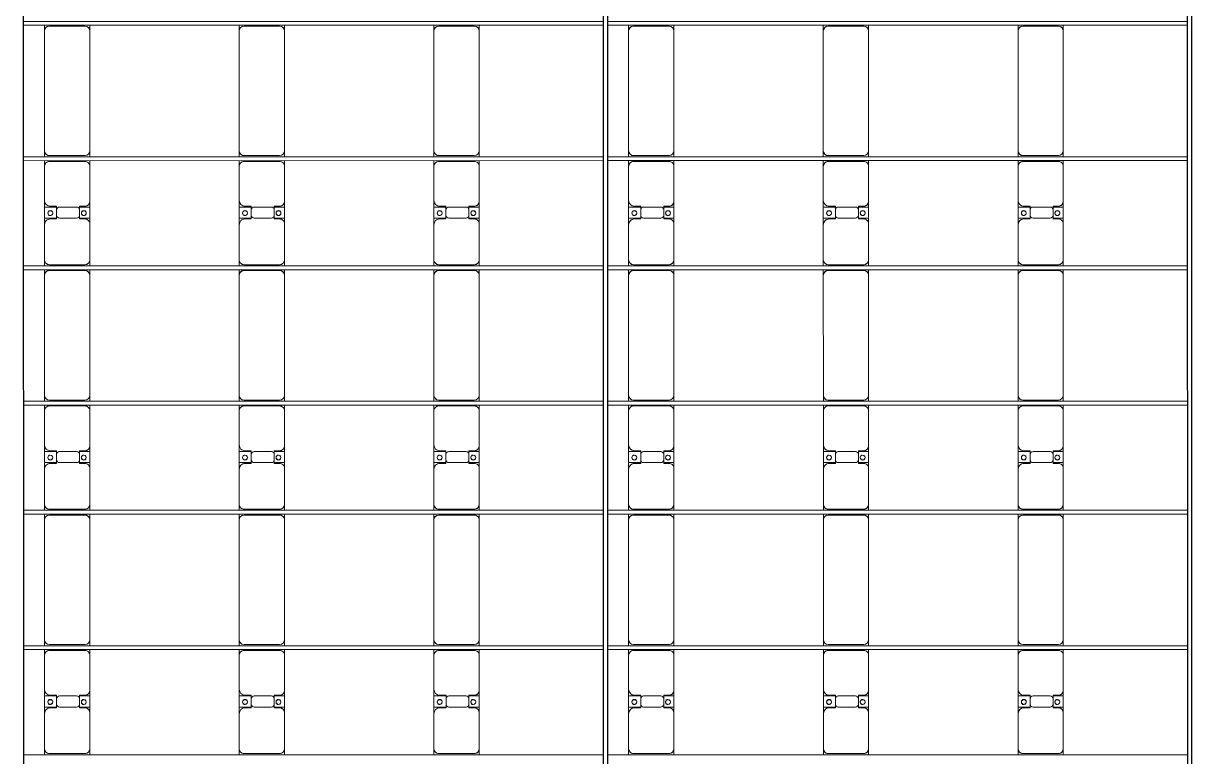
# Model space of a CAD drawing. Header units: millimetres. Extents: x -496478 to -186190, y -204059 to -87354.
# Drawn here: x -439193 to -427232, y -126034 to -118503 of the extents above; entities that cross this region are included whole.
import ezdxf

# ---------------------------------------------------------------- set-up
doc = ezdxf.new("R2010")
doc.units = ezdxf.units.MM
for name, color, linetype, lineweight in [('A-DETL-MBND', 5, 'Continuous', 9), ('A-GENM', 13, 'Continuous', 9), ('S-BEAM', 12, 'Continuous', 9)]:
    doc.layers.add(name, color=color, linetype=linetype, lineweight=lineweight)

# ---------------------------------------------------------------- blocks, each defined once
blk = doc.blocks.new('Dai phao do pin - DẢI PHAO ĐỠ PIN-23841-BỐ TRÍ KHUNG KẾT CẤU BÈ PIN 01')
at = {"layer": 'A-DETL-MBND', "color": 8}
for p, q in [((40868, 242), (40930, 242)), ((41290, 242), (40930, 242)), ((41290, 242), (41472, 242)), ((41358, 242), (41540, 242)), ((41358, 118), (41358, 242)), ((41472, 242), (41472, 118)), ((41890, 242), (41540, 242)), ((41890, 242), (41948, 242)), ((41988, 242), (42050, 242)), ((43280, 242), (42050, 242)), ((43280, 242), (43338, 242)), ((43378, 242), (43440, 242)), ((43800, 242), (43440, 242)), ((43800, 242), (43982, 242)), ((43868, 242), (44050, 242)), ((43868, 118), (43868, 242)), ((43982, 242), (43982, 118)), ((44400, 242), (44050, 242)), ((44400, 242), (44458, 242)), ((44498, 242), (44560, 242)), ((45790, 242), (44560, 242)), ((45790, 242), (45848, 242)), ((45888, 242), (45950, 242)), ((46310, 242), (45950, 242)), ((46310, 242), (46492, 242)), ((46378, 242), (46560, 242)), ((46378, 118), (46378, 242)), ((46492, 242), (46492, 118)), ((46910, 242), (46560, 242)), ((46910, 242), (46968, 242)), ((47008, 242), (47070, 242)), ((48300, 242), (47070, 242)), ((48300, 242), (48358, 242)), ((40880, 192), (40880, -173)), ((41350, 118), (41350, 182)), ((41480, 182), (41480, 118)), ((41940, -173), (41940, 192)), ((42000, 192), (42000, -173)), ((43330, -173), (43330, 192)), ((43390, 192), (43390, -173)), ((43860, 118), (43860, 182)), ((43990, 182), (43990, 118)), ((44450, -173), (44450, 192)), ((44510, 192), (44510, -173)), ((45840, -173), (45840, 192)), ((45900, 192), (45900, -173)), ((46370, 118), (46370, 182)), ((46500, 182), (46500, 118)), ((46960, -173), (46960, 192)), ((47020, 192), (47020, -173)), ((48350, -173), (48350, 192)), ((41442, 118), (41350, 118)), ((41358, 88), (41358, -88)), ((41480, 118), (41388, 118)), ((41472, -88), (41472, 88)), ((43952, 118), (43860, 118)), ((43868, 88), (43868, -88)), ((43990, 118), (43898, 118)), ((43982, -88), (43982, 88)), ((46462, 118), (46370, 118)), ((46378, 88), (46378, -88)), ((46500, 118), (46408, 118)), ((46492, -88), (46492, 88)), ((41350, -173), (41350, -118)), ((41350, -118), (41442, -118)), ((41358, -223), (41358, -118)), ((41388, -118), (41480, -118)), ((41472, -118), (41472, -223)), ((41480, -118), (41480, -173)), ((43860, -173), (43860, -118)), ((43860, -118), (43952, -118)), ((43868, -223), (43868, -118)), ((43898, -118), (43990, -118)), ((43982, -118), (43982, -223)), ((43990, -118), (43990, -173)), ((46370, -173), (46370, -118)), ((46370, -118), (46462, -118)), ((46378, -223), (46378, -118)), ((46408, -118), (46500, -118)), ((46492, -118), (46492, -223)), ((46500, -118), (46500, -173)), ((40930, -223), (40868, -223)), ((40930, -223), (41300, -223)), ((41472, -223), (41300, -223)), ((41530, -223), (41358, -223)), ((41530, -223), (41890, -223)), ((41948, -223), (41890, -223)), ((42050, -223), (41988, -223)), ((42050, -223), (43280, -223)), ((43338, -223), (43280, -223)), ((43440, -223), (43378, -223)), ((43440, -223), (43810, -223)), ((43982, -223), (43810, -223)), ((44040, -223), (43868, -223)), ((44040, -223), (44400, -223)), ((44458, -223), (44400, -223)), ((44560, -223), (44498, -223)), ((44560, -223), (45790, -223)), ((45848, -223), (45790, -223)), ((45950, -223), (45888, -223)), ((45950, -223), (46320, -223)), ((46492, -223), (46320, -223)), ((46550, -223), (46378, -223)), ((46550, -223), (46910, -223)), ((46968, -223), (46910, -223)), ((47070, -223), (47008, -223)), ((47070, -223), (48300, -223)), ((48358, -223), (48300, -223))]:
    blk.add_line(p, q, dxfattribs=at)
for centre, radius, start, end in [((40930, 192), 50, 90, 180), ((41290, 182), 60, 0, 90), ((41540, 182), 60, 90, 180), ((41890, 192), 50, 360, 90), ((42050, 192), 50, 90, 180), ((42050, 192), 50, 105, 180), ((43280, 192), 50, 0, 90), ((43280, 192), 50, 15, 90), ((43440, 192), 50, 90, 180), ((43800, 182), 60, 360, 90), ((44050, 182), 60, 90, 180), ((44400, 192), 50, 360, 90), ((44560, 192), 50, 90, 180), ((44560, 192), 50, 105, 180), ((45790, 192), 50, 0, 90), ((45790, 192), 50, 15, 90), ((45950, 192), 50, 90, 180), ((46310, 182), 60, 0, 90), ((46560, 182), 60, 90, 180), ((46910, 192), 50, 360, 90), ((47070, 192), 50, 90, 180), ((47070, 192), 50, 105, 180), ((48300, 192), 50, 0, 90), ((48300, 192), 50, 15, 90), ((40930, 192), 50, 135, 180), ((41290, 182), 60, 0, 45), ((41409, 183), 25, 0, 180), ((41409, 183), 25, 180, 0), ((41411, 183), 25, 0, 180), ((41411, 183), 25, 180, 360), ((41411, 183), 25, 180, 195), ((41540, 182), 60, 135, 180), ((41890, 192), 50, 360, 45), ((43440, 192), 50, 135, 180), ((43800, 182), 60, 360, 45), ((43919, 183), 25, 0, 180), ((43919, 183), 25, 180, 0), ((43921, 183), 25, 0, 180), ((43921, 183), 25, 180, 0), ((43921, 183), 25, 180, 195), ((44050, 182), 60, 135, 180), ((44400, 192), 50, 360, 45), ((45950, 192), 50, 135, 180), ((46310, 182), 60, 0, 45), ((46429, 183), 25, 0, 180), ((46429, 183), 25, 180, 0), ((46431, 183), 25, 0, 180), ((46431, 183), 25, 180, 0), ((46431, 183), 25, 180, 195), ((46560, 182), 60, 135, 180), ((46910, 192), 50, 360, 45), ((41388, 88), 30, 90, 180), ((41442, 88), 30, 0, 90), ((43898, 88), 30, 90, 180), ((43952, 88), 30, 360, 90), ((46408, 88), 30, 90, 180), ((46462, 88), 30, 360, 90), ((41388, -88), 30, 180, 270), ((41442, -88), 30, 270, 0), ((43898, -88), 30, 180, 270), ((43952, -88), 30, 270, 0), ((46408, -88), 30, 180, 270), ((46462, -88), 30, 270, 0), ((40930, -173), 50, 180, 270), ((40930, -173), 50, 180, 225), ((41300, -173), 50, 270, 360), ((41300, -173), 50, 315, 360), ((41409, -162), 25, 0, 180), ((41409, -162), 25, 180, 0), ((41411, -162), 25, 0, 180), ((41411, -162), 25, 120, 180), ((41411, -162), 25, 180, 0), ((41411, -162), 25, 75, 105), ((41409, -162), 25, 75, 90), ((41409, -162), 25, 30, 45), ((41409, -162), 25, 0, 15), ((41530, -173), 50, 180, 270), ((41530, -173), 50, 180, 225), ((41890, -173), 50, 270, 0), ((41890, -173), 50, 315, 0), ((42050, -173), 50, 180, 270), ((42050, -173), 50, 180, 270), ((43280, -173), 50, 270, 360), ((43280, -173), 50, 285, 0), ((43440, -173), 50, 180, 270), ((43440, -173), 50, 180, 225), ((43810, -173), 50, 270, 0), ((43810, -173), 50, 315, 0), ((43919, -162), 25, 0, 180), ((43919, -162), 25, 180, 0), ((43921, -162), 25, 0, 180), ((43921, -162), 25, 120, 180), ((43921, -162), 25, 180, 0), ((43921, -162), 25, 75, 105), ((43919, -162), 25, 75, 90), ((43919, -162), 25, 30.7874, 45), ((43919, -162), 25, 0, 15), ((44040, -173), 50, 180, 270), ((44040, -173), 50, 180, 225), ((44400, -173), 50, 270, 0), ((44400, -173), 50, 315, 360), ((44560, -173), 50, 180, 270), ((44560, -173), 50, 180, 270), ((45790, -173), 50, 270, 0), ((45790, -173), 50, 285, 0), ((45950, -173), 50, 180, 270), ((45950, -173), 50, 180, 225), ((46320, -173), 50, 270, 0), ((46320, -173), 50, 315, 0), ((46429, -162), 25, 0, 180), ((46429, -162), 25, 180, 360), ((46431, -162), 25, 0, 180), ((46431, -162), 25, 120, 180), ((46431, -162), 25, 180, 0), ((46431, -162), 25, 75, 105), ((46429, -162), 25, 75, 90), ((46429, -162), 25, 30, 45), ((46429, -162), 25, 0, 15), ((46550, -173), 50, 180, 270), ((46550, -173), 50, 180, 225), ((46910, -173), 50, 270, 0), ((46910, -173), 50, 315, 0), ((47070, -173), 50, 180, 270), ((47070, -173), 50, 180, 270), ((48300, -173), 50, 270, 360), ((48300, -173), 50, 285, 360)]:
    blk.add_arc(centre, radius, start, end, dxfattribs=at)
blk = doc.blocks.new('Dai phao do pin - DẢI PHAO ĐỠ PIN-V2-BỐ TRÍ KHUNG KẾT CẤU BÈ PIN 01')
at = {"layer": 'A-DETL-MBND', "color": 8}
for p, q in [((40868, 242), (40930, 242)), ((41290, 242), (40930, 242)), ((41290, 242), (41472, 242)), ((41358, 242), (41540, 242)), ((41358, 118), (41358, 242)), ((41472, 242), (41472, 118)), ((41890, 242), (41540, 242)), ((41890, 242), (41948, 242)), ((41988, 242), (42050, 242)), ((43280, 242), (42050, 242)), ((43280, 242), (43338, 242)), ((43378, 242), (43440, 242)), ((43800, 242), (43440, 242)), ((43800, 242), (43982, 242)), ((43868, 242), (44050, 242)), ((43868, 118), (43868, 242)), ((43982, 242), (43982, 118)), ((44400, 242), (44050, 242)), ((44400, 242), (44458, 242)), ((44498, 242), (44560, 242)), ((45790, 242), (44560, 242)), ((45790, 242), (45848, 242)), ((45888, 242), (45950, 242)), ((46310, 242), (45950, 242)), ((46310, 242), (46492, 242)), ((46378, 242), (46560, 242)), ((46378, 118), (46378, 242)), ((46492, 242), (46492, 118)), ((46910, 242), (46560, 242)), ((46910, 242), (46968, 242)), ((47008, 242), (47070, 242)), ((48300, 242), (47070, 242)), ((48300, 242), (48358, 242)), ((40880, 192), (40880, -173)), ((41350, 118), (41350, 182)), ((41480, 182), (41480, 118)), ((41940, -173), (41940, 192)), ((42000, 192), (42000, -173)), ((43330, -173), (43330, 192)), ((43390, 192), (43390, -173)), ((43860, 118), (43860, 182)), ((43990, 182), (43990, 118)), ((44450, -173), (44450, 192)), ((44510, 192), (44510, -173)), ((45840, -173), (45840, 192)), ((45900, 192), (45900, -173)), ((46370, 118), (46370, 182)), ((46500, 182), (46500, 118)), ((46960, -173), (46960, 192)), ((47020, 192), (47020, -173)), ((48350, -173), (48350, 192)), ((41442, 118), (41350, 118)), ((41358, 88), (41358, -88)), ((41480, 118), (41388, 118)), ((41472, -88), (41472, 88)), ((43952, 118), (43860, 118)), ((43868, 88), (43868, -88)), ((43990, 118), (43898, 118)), ((43982, -88), (43982, 88)), ((46462, 118), (46370, 118)), ((46378, 88), (46378, -88)), ((46500, 118), (46408, 118)), ((46492, -88), (46492, 88)), ((41350, -173), (41350, -118)), ((41350, -118), (41442, -118)), ((41358, -223), (41358, -118)), ((41388, -118), (41480, -118)), ((41472, -118), (41472, -223)), ((41480, -118), (41480, -173)), ((43860, -173), (43860, -118)), ((43860, -118), (43952, -118)), ((43868, -223), (43868, -118)), ((43898, -118), (43990, -118)), ((43982, -118), (43982, -223)), ((43990, -118), (43990, -173)), ((46370, -173), (46370, -118)), ((46370, -118), (46462, -118)), ((46378, -223), (46378, -118)), ((46408, -118), (46500, -118)), ((46492, -118), (46492, -223)), ((46500, -118), (46500, -173)), ((40930, -223), (40868, -223)), ((40930, -223), (41300, -223)), ((41472, -223), (41300, -223)), ((41530, -223), (41358, -223)), ((41530, -223), (41890, -223)), ((41948, -223), (41890, -223)), ((42050, -223), (41988, -223)), ((42050, -223), (43280, -223)), ((43338, -223), (43280, -223)), ((43440, -223), (43378, -223)), ((43440, -223), (43810, -223)), ((43982, -223), (43810, -223)), ((44040, -223), (43868, -223)), ((44040, -223), (44400, -223)), ((44458, -223), (44400, -223)), ((44560, -223), (44498, -223)), ((44560, -223), (45790, -223)), ((45848, -223), (45790, -223)), ((45950, -223), (45888, -223)), ((45950, -223), (46320, -223)), ((46492, -223), (46320, -223)), ((46550, -223), (46378, -223)), ((46550, -223), (46910, -223)), ((46968, -223), (46910, -223)), ((47070, -223), (47008, -223)), ((47070, -223), (48300, -223)), ((48358, -223), (48300, -223))]:
    blk.add_line(p, q, dxfattribs=at)
for centre, radius, start, end in [((40930, 192), 50, 90, 180), ((41290, 182), 60, 0, 90), ((41540, 182), 60, 90, 180), ((41890, 192), 50, 360, 90), ((42050, 192), 50, 90, 180), ((42050, 192), 50, 105, 180), ((43280, 192), 50, 0, 90), ((43280, 192), 50, 15, 90), ((43440, 192), 50, 90, 180), ((43800, 182), 60, 360, 90), ((44050, 182), 60, 90, 180), ((44400, 192), 50, 360, 90), ((44560, 192), 50, 90, 180), ((44560, 192), 50, 105, 180), ((45790, 192), 50, 0, 90), ((45790, 192), 50, 15, 90), ((45950, 192), 50, 90, 180), ((46310, 182), 60, 0, 90), ((46560, 182), 60, 90, 180), ((46910, 192), 50, 360, 90), ((47070, 192), 50, 90, 180), ((47070, 192), 50, 105, 180), ((48300, 192), 50, 0, 90), ((48300, 192), 50, 15, 90), ((40930, 192), 50, 135, 180), ((41290, 182), 60, 0, 45), ((41409, 183), 25, 0, 180), ((41409, 183), 25, 180, 0), ((41411, 183), 25, 0, 180), ((41411, 183), 25, 180, 360), ((41411, 183), 25, 180, 195), ((41540, 182), 60, 135, 180), ((41890, 192), 50, 360, 45), ((43440, 192), 50, 135, 180), ((43800, 182), 60, 360, 45), ((43919, 183), 25, 0, 180), ((43919, 183), 25, 180, 0), ((43921, 183), 25, 0, 180), ((43921, 183), 25, 180, 0), ((43921, 183), 25, 180, 195), ((44050, 182), 60, 135, 180), ((44400, 192), 50, 360, 45), ((45950, 192), 50, 135, 180), ((46310, 182), 60, 0, 45), ((46429, 183), 25, 0, 180), ((46429, 183), 25, 180, 0), ((46431, 183), 25, 0, 180), ((46431, 183), 25, 180, 0), ((46431, 183), 25, 180, 195), ((46560, 182), 60, 135, 180), ((46910, 192), 50, 360, 45), ((41388, 88), 30, 90, 180), ((41442, 88), 30, 0, 90), ((43898, 88), 30, 90, 180), ((43952, 88), 30, 360, 90), ((46408, 88), 30, 90, 180), ((46462, 88), 30, 360, 90), ((41388, -88), 30, 180, 270), ((41442, -88), 30, 270, 0), ((43898, -88), 30, 180, 270), ((43952, -88), 30, 270, 0), ((46408, -88), 30, 180, 270), ((46462, -88), 30, 270, 0), ((40930, -173), 50, 180, 270), ((40930, -173), 50, 180, 225), ((41300, -173), 50, 270, 360), ((41300, -173), 50, 315, 360), ((41409, -162), 25, 0, 180), ((41409, -162), 25, 180, 0), ((41411, -162), 25, 0, 180), ((41411, -162), 25, 120, 180), ((41411, -162), 25, 180, 0), ((41411, -162), 25, 75, 105), ((41409, -162), 25, 75, 90), ((41409, -162), 25, 30, 45), ((41409, -162), 25, 0, 15), ((41530, -173), 50, 180, 270), ((41530, -173), 50, 180, 225), ((41890, -173), 50, 270, 0), ((41890, -173), 50, 315, 0), ((42050, -173), 50, 180, 270), ((42050, -173), 50, 180, 270), ((43280, -173), 50, 270, 360), ((43280, -173), 50, 285, 0), ((43440, -173), 50, 180, 270), ((43440, -173), 50, 180, 225), ((43810, -173), 50, 270, 0), ((43810, -173), 50, 315, 0), ((43919, -162), 25, 0, 180), ((43919, -162), 25, 180, 0), ((43921, -162), 25, 0, 180), ((43921, -162), 25, 120, 180), ((43921, -162), 25, 180, 0), ((43921, -162), 25, 75, 105), ((43919, -162), 25, 75, 90), ((43919, -162), 25, 30.8874, 45), ((43919, -162), 25, 0, 15), ((44040, -173), 50, 180, 270), ((44040, -173), 50, 180, 225), ((44400, -173), 50, 270, 0), ((44400, -173), 50, 315, 360), ((44560, -173), 50, 180, 270), ((44560, -173), 50, 180, 270), ((45790, -173), 50, 270, 0), ((45790, -173), 50, 285, 0), ((45950, -173), 50, 180, 270), ((45950, -173), 50, 180, 225), ((46320, -173), 50, 270, 0), ((46320, -173), 50, 315, 0), ((46429, -162), 25, 0, 180), ((46429, -162), 25, 180, 360), ((46431, -162), 25, 0, 180), ((46431, -162), 25, 120, 180), ((46431, -162), 25, 180, 0), ((46431, -162), 25, 75, 105), ((46429, -162), 25, 75, 90), ((46429, -162), 25, 30, 45), ((46429, -162), 25, 0, 15), ((46550, -173), 50, 180, 270), ((46550, -173), 50, 180, 225), ((46910, -173), 50, 270, 0), ((46910, -173), 50, 315, 0), ((47070, -173), 50, 180, 270), ((47070, -173), 50, 180, 270), ((48300, -173), 50, 270, 360), ((48300, -173), 50, 285, 360)]:
    blk.add_arc(centre, radius, start, end, dxfattribs=at)
blk = doc.blocks.new('Dai phao do pin - DẢI PHAO ĐỠ PIN-V3-BỐ TRÍ KHUNG KẾT CẤU BÈ PIN 01')
at = {"layer": 'A-DETL-MBND', "color": 8}
for p, q in [((40868, 242), (40930, 242)), ((41290, 242), (40930, 242)), ((41290, 242), (41472, 242)), ((41358, 242), (41540, 242)), ((41358, 118), (41358, 242)), ((41472, 242), (41472, 118)), ((41890, 242), (41540, 242)), ((41890, 242), (41948, 242)), ((41988, 242), (42050, 242)), ((43280, 242), (42050, 242)), ((43280, 242), (43338, 242)), ((43378, 242), (43440, 242)), ((43800, 242), (43440, 242)), ((43800, 242), (43982, 242)), ((43868, 242), (44050, 242)), ((43868, 118), (43868, 242)), ((43982, 242), (43982, 118)), ((44400, 242), (44050, 242)), ((44400, 242), (44458, 242)), ((44498, 242), (44560, 242)), ((45790, 242), (44560, 242)), ((45790, 242), (45848, 242)), ((45888, 242), (45950, 242)), ((46310, 242), (45950, 242)), ((46310, 242), (46492, 242)), ((46378, 242), (46560, 242)), ((46378, 118), (46378, 242)), ((46492, 242), (46492, 118)), ((46910, 242), (46560, 242)), ((46910, 242), (46968, 242)), ((47008, 242), (47070, 242)), ((48300, 242), (47070, 242)), ((48300, 242), (48358, 242)), ((40880, 192), (40880, -173)), ((41350, 118), (41350, 182)), ((41480, 182), (41480, 118)), ((41940, -173), (41940, 192)), ((42000, 192), (42000, -173)), ((43330, -173), (43330, 192)), ((43390, 192), (43390, -173)), ((43860, 118), (43860, 182)), ((43990, 182), (43990, 118)), ((44450, -173), (44450, 192)), ((44510, 192), (44510, -173)), ((45840, -173), (45840, 192)), ((45900, 192), (45900, -173)), ((46370, 118), (46370, 182)), ((46500, 182), (46500, 118)), ((46960, -173), (46960, 192)), ((47020, 192), (47020, -173)), ((48350, -173), (48350, 192)), ((41442, 118), (41350, 118)), ((41358, 88), (41358, -88)), ((41480, 118), (41388, 118)), ((41472, -88), (41472, 88)), ((43952, 118), (43860, 118)), ((43868, 88), (43868, -88)), ((43990, 118), (43898, 118)), ((43982, -88), (43982, 88)), ((46462, 118), (46370, 118)), ((46378, 88), (46378, -88)), ((46500, 118), (46408, 118)), ((46492, -88), (46492, 88)), ((41350, -173), (41350, -118)), ((41350, -118), (41442, -118)), ((41358, -223), (41358, -118)), ((41388, -118), (41480, -118)), ((41472, -118), (41472, -223)), ((41480, -118), (41480, -173)), ((43860, -173), (43860, -118)), ((43860, -118), (43952, -118)), ((43868, -223), (43868, -118)), ((43898, -118), (43990, -118)), ((43982, -118), (43982, -223)), ((43990, -118), (43990, -173)), ((46370, -173), (46370, -118)), ((46370, -118), (46462, -118)), ((46378, -223), (46378, -118)), ((46408, -118), (46500, -118)), ((46492, -118), (46492, -223)), ((46500, -118), (46500, -173)), ((40930, -223), (40868, -223)), ((40930, -223), (41300, -223)), ((41472, -223), (41300, -223)), ((41530, -223), (41358, -223)), ((41530, -223), (41890, -223)), ((41948, -223), (41890, -223)), ((42050, -223), (41988, -223)), ((42050, -223), (43280, -223)), ((43338, -223), (43280, -223)), ((43440, -223), (43378, -223)), ((43440, -223), (43810, -223)), ((43982, -223), (43810, -223)), ((44040, -223), (43868, -223)), ((44040, -223), (44400, -223)), ((44458, -223), (44400, -223)), ((44560, -223), (44498, -223)), ((44560, -223), (45790, -223)), ((45848, -223), (45790, -223)), ((45950, -223), (45888, -223)), ((45950, -223), (46320, -223)), ((46492, -223), (46320, -223)), ((46550, -223), (46378, -223)), ((46550, -223), (46910, -223)), ((46968, -223), (46910, -223)), ((47070, -223), (47008, -223)), ((47070, -223), (48300, -223)), ((48358, -223), (48300, -223))]:
    blk.add_line(p, q, dxfattribs=at)
for centre, radius, start, end in [((40930, 192), 50, 90, 180), ((41290, 182), 60, 0, 90), ((41540, 182), 60, 90, 180), ((41890, 192), 50, 360, 90), ((42050, 192), 50, 90, 180), ((42050, 192), 50, 105, 180), ((43280, 192), 50, 0, 90), ((43280, 192), 50, 15, 90), ((43440, 192), 50, 90, 180), ((43800, 182), 60, 360, 90), ((44050, 182), 60, 90, 180), ((44400, 192), 50, 360, 90), ((44560, 192), 50, 90, 180), ((44560, 192), 50, 105, 180), ((45790, 192), 50, 0, 90), ((45790, 192), 50, 15, 90), ((45950, 192), 50, 90, 180), ((46310, 182), 60, 0, 90), ((46560, 182), 60, 90, 180), ((46910, 192), 50, 360, 90), ((47070, 192), 50, 90, 180), ((47070, 192), 50, 105, 180), ((48300, 192), 50, 0, 90), ((48300, 192), 50, 15, 90), ((40930, 192), 50, 135, 180), ((41290, 182), 60, 0, 45), ((41409, 183), 25, 0, 180), ((41409, 183), 25, 180, 0), ((41411, 183), 25, 0, 180), ((41411, 183), 25, 180, 360), ((41411, 183), 25, 180, 195), ((41540, 182), 60, 135, 180), ((41890, 192), 50, 360, 45), ((43440, 192), 50, 135, 180), ((43800, 182), 60, 360, 45), ((43919, 183), 25, 0, 180), ((43919, 183), 25, 180, 0), ((43921, 183), 25, 0, 180), ((43921, 183), 25, 180, 0), ((43921, 183), 25, 180, 195), ((44050, 182), 60, 135, 180), ((44400, 192), 50, 360, 45), ((45950, 192), 50, 135, 180), ((46310, 182), 60, 0, 45), ((46429, 183), 25, 0, 180), ((46429, 183), 25, 180, 0), ((46431, 183), 25, 0, 180), ((46431, 183), 25, 180, 0), ((46431, 183), 25, 180, 195), ((46560, 182), 60, 135, 180), ((46910, 192), 50, 360, 45), ((41388, 88), 30, 90, 180), ((41442, 88), 30, 0, 90), ((43898, 88), 30, 90, 180), ((43952, 88), 30, 360, 90), ((46408, 88), 30, 90, 180), ((46462, 88), 30, 360, 90), ((41388, -88), 30, 180, 270), ((41442, -88), 30, 270, 0), ((43898, -88), 30, 180, 270), ((43952, -88), 30, 270, 0), ((46408, -88), 30, 180, 270), ((46462, -88), 30, 270, 0), ((40930, -173), 50, 180, 270), ((40930, -173), 50, 180, 225), ((41300, -173), 50, 270, 360), ((41300, -173), 50, 315, 360), ((41409, -162), 25, 0, 180), ((41409, -162), 25, 180, 0), ((41411, -162), 25, 0, 180), ((41411, -162), 25, 120, 180), ((41411, -162), 25, 180, 0), ((41411, -162), 25, 75, 105), ((41409, -162), 25, 75, 90), ((41409, -162), 25, 30, 45), ((41409, -162), 25, 0, 15), ((41530, -173), 50, 180, 270), ((41530, -173), 50, 180, 225), ((41890, -173), 50, 270, 0), ((41890, -173), 50, 315, 0), ((42050, -173), 50, 180, 270), ((42050, -173), 50, 180, 270), ((43280, -173), 50, 270, 360), ((43280, -173), 50, 285, 0), ((43440, -173), 50, 180, 270), ((43440, -173), 50, 180, 225), ((43810, -173), 50, 270, 0), ((43810, -173), 50, 315, 0), ((43919, -162), 25, 0, 180), ((43919, -162), 25, 180, 0), ((43921, -162), 25, 0, 180), ((43921, -162), 25, 120, 180), ((43921, -162), 25, 180, 0), ((43921, -162), 25, 75, 105), ((43919, -162), 25, 75, 90), ((43919, -162), 25, 30.9874, 45), ((43919, -162), 25, 0, 15), ((44040, -173), 50, 180, 270), ((44040, -173), 50, 180, 225), ((44400, -173), 50, 270, 0), ((44400, -173), 50, 315, 360), ((44560, -173), 50, 180, 270), ((44560, -173), 50, 180, 270), ((45790, -173), 50, 270, 0), ((45790, -173), 50, 285, 0), ((45950, -173), 50, 180, 270), ((45950, -173), 50, 180, 225), ((46320, -173), 50, 270, 0), ((46320, -173), 50, 315, 0), ((46429, -162), 25, 0, 180), ((46429, -162), 25, 180, 360), ((46431, -162), 25, 0, 180), ((46431, -162), 25, 120, 180), ((46431, -162), 25, 180, 0), ((46431, -162), 25, 75, 105), ((46429, -162), 25, 75, 90), ((46429, -162), 25, 30, 45), ((46429, -162), 25, 0, 15), ((46550, -173), 50, 180, 270), ((46550, -173), 50, 180, 225), ((46910, -173), 50, 270, 0), ((46910, -173), 50, 315, 0), ((47070, -173), 50, 180, 270), ((47070, -173), 50, 180, 270), ((48300, -173), 50, 270, 360), ((48300, -173), 50, 285, 360)]:
    blk.add_arc(centre, radius, start, end, dxfattribs=at)
blk = doc.blocks.new('Dai phao do pin - DẢI PHAO ĐỠ PIN-V4-BỐ TRÍ KHUNG KẾT CẤU BÈ PIN 01')
at = {"layer": 'A-DETL-MBND', "color": 8}
for p, q in [((40868, 242), (40930, 242)), ((41290, 242), (40930, 242)), ((41290, 242), (41472, 242)), ((41358, 242), (41540, 242)), ((41358, 118), (41358, 242)), ((41472, 242), (41472, 118)), ((41890, 242), (41540, 242)), ((41890, 242), (41948, 242)), ((41988, 242), (42050, 242)), ((43280, 242), (42050, 242)), ((43280, 242), (43338, 242)), ((43378, 242), (43440, 242)), ((43800, 242), (43440, 242)), ((43800, 242), (43982, 242)), ((43868, 242), (44050, 242)), ((43868, 118), (43868, 242)), ((43982, 242), (43982, 118)), ((44400, 242), (44050, 242)), ((44400, 242), (44458, 242)), ((44498, 242), (44560, 242)), ((45790, 242), (44560, 242)), ((45790, 242), (45848, 242)), ((45888, 242), (45950, 242)), ((46310, 242), (45950, 242)), ((46310, 242), (46492, 242)), ((46378, 242), (46560, 242)), ((46378, 118), (46378, 242)), ((46492, 242), (46492, 118)), ((46910, 242), (46560, 242)), ((46910, 242), (46968, 242)), ((47008, 242), (47070, 242)), ((48300, 242), (47070, 242)), ((48300, 242), (48358, 242)), ((40880, 192), (40880, -173)), ((41350, 118), (41350, 182)), ((41480, 182), (41480, 118)), ((41940, -173), (41940, 192)), ((42000, 192), (42000, -173)), ((43330, -173), (43330, 192)), ((43390, 192), (43390, -173)), ((43860, 118), (43860, 182)), ((43990, 182), (43990, 118)), ((44450, -173), (44450, 192)), ((44510, 192), (44510, -173)), ((45840, -173), (45840, 192)), ((45900, 192), (45900, -173)), ((46370, 118), (46370, 182)), ((46500, 182), (46500, 118)), ((46960, -173), (46960, 192)), ((47020, 192), (47020, -173)), ((48350, -173), (48350, 192)), ((41442, 118), (41350, 118)), ((41358, 88), (41358, -88)), ((41480, 118), (41388, 118)), ((41472, -88), (41472, 88)), ((43952, 118), (43860, 118)), ((43868, 88), (43868, -88)), ((43990, 118), (43898, 118)), ((43982, -88), (43982, 88)), ((46462, 118), (46370, 118)), ((46378, 88), (46378, -88)), ((46500, 118), (46408, 118)), ((46492, -88), (46492, 88)), ((41350, -173), (41350, -118)), ((41350, -118), (41442, -118)), ((41358, -223), (41358, -118)), ((41388, -118), (41480, -118)), ((41472, -118), (41472, -223)), ((41480, -118), (41480, -173)), ((43860, -173), (43860, -118)), ((43860, -118), (43952, -118)), ((43868, -223), (43868, -118)), ((43898, -118), (43990, -118)), ((43982, -118), (43982, -223)), ((43990, -118), (43990, -173)), ((46370, -173), (46370, -118)), ((46370, -118), (46462, -118)), ((46378, -223), (46378, -118)), ((46408, -118), (46500, -118)), ((46492, -118), (46492, -223)), ((46500, -118), (46500, -173)), ((40930, -223), (40868, -223)), ((40930, -223), (41300, -223)), ((41472, -223), (41300, -223)), ((41530, -223), (41358, -223)), ((41530, -223), (41890, -223)), ((41948, -223), (41890, -223)), ((42050, -223), (41988, -223)), ((42050, -223), (43280, -223)), ((43338, -223), (43280, -223)), ((43440, -223), (43378, -223)), ((43440, -223), (43810, -223)), ((43982, -223), (43810, -223)), ((44040, -223), (43868, -223)), ((44040, -223), (44400, -223)), ((44458, -223), (44400, -223)), ((44560, -223), (44498, -223)), ((44560, -223), (45790, -223)), ((45848, -223), (45790, -223)), ((45950, -223), (45888, -223)), ((45950, -223), (46320, -223)), ((46492, -223), (46320, -223)), ((46550, -223), (46378, -223)), ((46550, -223), (46910, -223)), ((46968, -223), (46910, -223)), ((47070, -223), (47008, -223)), ((47070, -223), (48300, -223)), ((48358, -223), (48300, -223))]:
    blk.add_line(p, q, dxfattribs=at)
for centre, radius, start, end in [((40930, 192), 50, 90, 180), ((41290, 182), 60, 0, 90), ((41540, 182), 60, 90, 180), ((41890, 192), 50, 360, 90), ((42050, 192), 50, 90, 180), ((42050, 192), 50, 105, 180), ((43280, 192), 50, 0, 90), ((43280, 192), 50, 15, 90), ((43440, 192), 50, 90, 180), ((43800, 182), 60, 360, 90), ((44050, 182), 60, 90, 180), ((44400, 192), 50, 360, 90), ((44560, 192), 50, 90, 180), ((44560, 192), 50, 105, 180), ((45790, 192), 50, 0, 90), ((45790, 192), 50, 15, 90), ((45950, 192), 50, 90, 180), ((46310, 182), 60, 0, 90), ((46560, 182), 60, 90, 180), ((46910, 192), 50, 360, 90), ((47070, 192), 50, 90, 180), ((47070, 192), 50, 105, 180), ((48300, 192), 50, 0, 90), ((48300, 192), 50, 15, 90), ((40930, 192), 50, 135, 180), ((41290, 182), 60, 0, 45), ((41409, 183), 25, 0, 180), ((41409, 183), 25, 180, 0), ((41411, 183), 25, 0, 180), ((41411, 183), 25, 180, 360), ((41411, 183), 25, 180, 195), ((41540, 182), 60, 135, 180), ((41890, 192), 50, 360, 45), ((43440, 192), 50, 135, 180), ((43800, 182), 60, 360, 45), ((43919, 183), 25, 0, 180), ((43919, 183), 25, 180, 0), ((43921, 183), 25, 0, 180), ((43921, 183), 25, 180, 0), ((43921, 183), 25, 180, 195), ((44050, 182), 60, 135, 180), ((44400, 192), 50, 360, 45), ((45950, 192), 50, 135, 180), ((46310, 182), 60, 0, 45), ((46429, 183), 25, 0, 180), ((46429, 183), 25, 180, 0), ((46431, 183), 25, 0, 180), ((46431, 183), 25, 180, 0), ((46431, 183), 25, 180, 195), ((46560, 182), 60, 135, 180), ((46910, 192), 50, 360, 45), ((41388, 88), 30, 90, 180), ((41442, 88), 30, 0, 90), ((43898, 88), 30, 90, 180), ((43952, 88), 30, 360, 90), ((46408, 88), 30, 90, 180), ((46462, 88), 30, 360, 90), ((41388, -88), 30, 180, 270), ((41442, -88), 30, 270, 0), ((43898, -88), 30, 180, 270), ((43952, -88), 30, 270, 0), ((46408, -88), 30, 180, 270), ((46462, -88), 30, 270, 0), ((40930, -173), 50, 180, 270), ((40930, -173), 50, 180, 225), ((41300, -173), 50, 270, 360), ((41300, -173), 50, 315, 360), ((41409, -162), 25, 0, 180), ((41409, -162), 25, 180, 0), ((41411, -162), 25, 0, 180), ((41411, -162), 25, 120, 180), ((41411, -162), 25, 180, 0), ((41411, -162), 25, 75, 105), ((41409, -162), 25, 75, 90), ((41409, -162), 25, 30, 45), ((41409, -162), 25, 0, 15), ((41530, -173), 50, 180, 270), ((41530, -173), 50, 180, 225), ((41890, -173), 50, 270, 0), ((41890, -173), 50, 315, 0), ((42050, -173), 50, 180, 270), ((42050, -173), 50, 180, 270), ((43280, -173), 50, 270, 360), ((43280, -173), 50, 285, 0), ((43440, -173), 50, 180, 270), ((43440, -173), 50, 180, 225), ((43810, -173), 50, 270, 0), ((43810, -173), 50, 315, 0), ((43919, -162), 25, 0, 180), ((43919, -162), 25, 180, 0), ((43921, -162), 25, 0, 180), ((43921, -162), 25, 120, 180), ((43921, -162), 25, 180, 0), ((43921, -162), 25, 75, 105), ((43919, -162), 25, 75, 90), ((43919, -162), 25, 31.0874, 45), ((43919, -162), 25, 0, 15), ((44040, -173), 50, 180, 270), ((44040, -173), 50, 180, 225), ((44400, -173), 50, 270, 0), ((44400, -173), 50, 315, 360), ((44560, -173), 50, 180, 270), ((44560, -173), 50, 180, 270), ((45790, -173), 50, 270, 0), ((45790, -173), 50, 285, 0), ((45950, -173), 50, 180, 270), ((45950, -173), 50, 180, 225), ((46320, -173), 50, 270, 0), ((46320, -173), 50, 315, 0), ((46429, -162), 25, 0, 180), ((46429, -162), 25, 180, 360), ((46431, -162), 25, 0, 180), ((46431, -162), 25, 120, 180), ((46431, -162), 25, 180, 0), ((46431, -162), 25, 75, 105), ((46429, -162), 25, 75, 90), ((46429, -162), 25, 30, 45), ((46429, -162), 25, 0, 15), ((46550, -173), 50, 180, 270), ((46550, -173), 50, 180, 225), ((46910, -173), 50, 270, 0), ((46910, -173), 50, 315, 0), ((47070, -173), 50, 180, 270), ((47070, -173), 50, 180, 270), ((48300, -173), 50, 270, 360), ((48300, -173), 50, 285, 360)]:
    blk.add_arc(centre, radius, start, end, dxfattribs=at)
blk = doc.blocks.new('Dai phao do pin - DẢI PHAO ĐỠ PIN-V5-BỐ TRÍ KHUNG KẾT CẤU BÈ PIN 01')
at = {"layer": 'A-DETL-MBND', "color": 8}
for p, q in [((40868, 242), (40930, 242)), ((41290, 242), (40930, 242)), ((41290, 242), (41472, 242)), ((41358, 242), (41540, 242)), ((41358, 118), (41358, 242)), ((41472, 242), (41472, 118)), ((41890, 242), (41540, 242)), ((41890, 242), (41948, 242)), ((41988, 242), (42050, 242)), ((43280, 242), (42050, 242)), ((43280, 242), (43338, 242)), ((43378, 242), (43440, 242)), ((43800, 242), (43440, 242)), ((43800, 242), (43982, 242)), ((43868, 242), (44050, 242)), ((43868, 118), (43868, 242)), ((43982, 242), (43982, 118)), ((44400, 242), (44050, 242)), ((44400, 242), (44458, 242)), ((44498, 242), (44560, 242)), ((45790, 242), (44560, 242)), ((45790, 242), (45848, 242)), ((45888, 242), (45950, 242)), ((46310, 242), (45950, 242)), ((46310, 242), (46492, 242)), ((46378, 242), (46560, 242)), ((46378, 118), (46378, 242)), ((46492, 242), (46492, 118)), ((46910, 242), (46560, 242)), ((46910, 242), (46968, 242)), ((47008, 242), (47070, 242)), ((48300, 242), (47070, 242)), ((48300, 242), (48358, 242)), ((40880, 192), (40880, -173)), ((41350, 118), (41350, 182)), ((41480, 182), (41480, 118)), ((41940, -173), (41940, 192)), ((42000, 192), (42000, -173)), ((43330, -173), (43330, 192)), ((43390, 192), (43390, -173)), ((43860, 118), (43860, 182)), ((43990, 182), (43990, 118)), ((44450, -173), (44450, 192)), ((44510, 192), (44510, -173)), ((45840, -173), (45840, 192)), ((45900, 192), (45900, -173)), ((46370, 118), (46370, 182)), ((46500, 182), (46500, 118)), ((46960, -173), (46960, 192)), ((47020, 192), (47020, -173)), ((48350, -173), (48350, 192)), ((41442, 118), (41350, 118)), ((41358, 88), (41358, -88)), ((41480, 118), (41388, 118)), ((41472, -88), (41472, 88)), ((43952, 118), (43860, 118)), ((43868, 88), (43868, -88)), ((43990, 118), (43898, 118)), ((43982, -88), (43982, 88)), ((46462, 118), (46370, 118)), ((46378, 88), (46378, -88)), ((46500, 118), (46408, 118)), ((46492, -88), (46492, 88)), ((41350, -173), (41350, -118)), ((41350, -118), (41442, -118)), ((41358, -223), (41358, -118)), ((41388, -118), (41480, -118)), ((41472, -118), (41472, -223)), ((41480, -118), (41480, -173)), ((43860, -173), (43860, -118)), ((43860, -118), (43952, -118)), ((43868, -223), (43868, -118)), ((43898, -118), (43990, -118)), ((43982, -118), (43982, -223)), ((43990, -118), (43990, -173)), ((46370, -173), (46370, -118)), ((46370, -118), (46462, -118)), ((46378, -223), (46378, -118)), ((46408, -118), (46500, -118)), ((46492, -118), (46492, -223)), ((46500, -118), (46500, -173)), ((40930, -223), (40868, -223)), ((40930, -223), (41300, -223)), ((41472, -223), (41300, -223)), ((41530, -223), (41358, -223)), ((41530, -223), (41890, -223)), ((41948, -223), (41890, -223)), ((42050, -223), (41988, -223)), ((42050, -223), (43280, -223)), ((43338, -223), (43280, -223)), ((43440, -223), (43378, -223)), ((43440, -223), (43810, -223)), ((43982, -223), (43810, -223)), ((44040, -223), (43868, -223)), ((44040, -223), (44400, -223)), ((44458, -223), (44400, -223)), ((44560, -223), (44498, -223)), ((44560, -223), (45790, -223)), ((45848, -223), (45790, -223)), ((45950, -223), (45888, -223)), ((45950, -223), (46320, -223)), ((46492, -223), (46320, -223)), ((46550, -223), (46378, -223)), ((46550, -223), (46910, -223)), ((46968, -223), (46910, -223)), ((47070, -223), (47008, -223)), ((47070, -223), (48300, -223)), ((48358, -223), (48300, -223))]:
    blk.add_line(p, q, dxfattribs=at)
for centre, radius, start, end in [((40930, 192), 50, 90, 180), ((41290, 182), 60, 0, 90), ((41540, 182), 60, 90, 180), ((41890, 192), 50, 360, 90), ((42050, 192), 50, 90, 180), ((42050, 192), 50, 105, 180), ((43280, 192), 50, 0, 90), ((43280, 192), 50, 15, 90), ((43440, 192), 50, 90, 180), ((43800, 182), 60, 360, 90), ((44050, 182), 60, 90, 180), ((44400, 192), 50, 360, 90), ((44560, 192), 50, 90, 180), ((44560, 192), 50, 105, 180), ((45790, 192), 50, 0, 90), ((45790, 192), 50, 15, 90), ((45950, 192), 50, 90, 180), ((46310, 182), 60, 0, 90), ((46560, 182), 60, 90, 180), ((46910, 192), 50, 360, 90), ((47070, 192), 50, 90, 180), ((47070, 192), 50, 105, 180), ((48300, 192), 50, 0, 90), ((48300, 192), 50, 15, 90), ((40930, 192), 50, 135, 180), ((41290, 182), 60, 0, 45), ((41409, 183), 25, 0, 180), ((41409, 183), 25, 180, 0), ((41411, 183), 25, 0, 180), ((41411, 183), 25, 180, 360), ((41411, 183), 25, 180, 195), ((41540, 182), 60, 135, 180), ((41890, 192), 50, 360, 45), ((43440, 192), 50, 135, 180), ((43800, 182), 60, 360, 45), ((43919, 183), 25, 0, 180), ((43919, 183), 25, 180, 0), ((43921, 183), 25, 0, 180), ((43921, 183), 25, 180, 0), ((43921, 183), 25, 180, 195), ((44050, 182), 60, 135, 180), ((44400, 192), 50, 360, 45), ((45950, 192), 50, 135, 180), ((46310, 182), 60, 0, 45), ((46429, 183), 25, 0, 180), ((46429, 183), 25, 180, 0), ((46431, 183), 25, 0, 180), ((46431, 183), 25, 180, 0), ((46431, 183), 25, 180, 195), ((46560, 182), 60, 135, 180), ((46910, 192), 50, 360, 45), ((41388, 88), 30, 90, 180), ((41442, 88), 30, 0, 90), ((43898, 88), 30, 90, 180), ((43952, 88), 30, 360, 90), ((46408, 88), 30, 90, 180), ((46462, 88), 30, 360, 90), ((41388, -88), 30, 180, 270), ((41442, -88), 30, 270, 0), ((43898, -88), 30, 180, 270), ((43952, -88), 30, 270, 0), ((46408, -88), 30, 180, 270), ((46462, -88), 30, 270, 0), ((40930, -173), 50, 180, 270), ((40930, -173), 50, 180, 225), ((41300, -173), 50, 270, 360), ((41300, -173), 50, 315, 360), ((41409, -162), 25, 0, 180), ((41409, -162), 25, 180, 0), ((41411, -162), 25, 0, 180), ((41411, -162), 25, 120, 180), ((41411, -162), 25, 180, 0), ((41411, -162), 25, 75, 105), ((41409, -162), 25, 75, 90), ((41409, -162), 25, 30, 45), ((41409, -162), 25, 0, 15), ((41530, -173), 50, 180, 270), ((41530, -173), 50, 180, 225), ((41890, -173), 50, 270, 0), ((41890, -173), 50, 315, 0), ((42050, -173), 50, 180, 270), ((42050, -173), 50, 180, 270), ((43280, -173), 50, 270, 360), ((43280, -173), 50, 285, 0), ((43440, -173), 50, 180, 270), ((43440, -173), 50, 180, 225), ((43810, -173), 50, 270, 0), ((43810, -173), 50, 315, 0), ((43919, -162), 25, 0, 180), ((43919, -162), 25, 180, 0), ((43921, -162), 25, 0, 180), ((43921, -162), 25, 120, 180), ((43921, -162), 25, 180, 0), ((43921, -162), 25, 75, 105), ((43919, -162), 25, 75, 90), ((43919, -162), 25, 31.1873, 45), ((43919, -162), 25, 0, 15), ((44040, -173), 50, 180, 270), ((44040, -173), 50, 180, 225), ((44400, -173), 50, 270, 0), ((44400, -173), 50, 315, 360), ((44560, -173), 50, 180, 270), ((44560, -173), 50, 180, 270), ((45790, -173), 50, 270, 0), ((45790, -173), 50, 285, 0), ((45950, -173), 50, 180, 270), ((45950, -173), 50, 180, 225), ((46320, -173), 50, 270, 0), ((46320, -173), 50, 315, 0), ((46429, -162), 25, 0, 180), ((46429, -162), 25, 180, 360), ((46431, -162), 25, 0, 180), ((46431, -162), 25, 120, 180), ((46431, -162), 25, 180, 0), ((46431, -162), 25, 75, 105), ((46429, -162), 25, 75, 90), ((46429, -162), 25, 30, 45), ((46429, -162), 25, 0, 15), ((46550, -173), 50, 180, 270), ((46550, -173), 50, 180, 225), ((46910, -173), 50, 270, 0), ((46910, -173), 50, 315, 0), ((47070, -173), 50, 180, 270), ((47070, -173), 50, 180, 270), ((48300, -173), 50, 270, 360), ((48300, -173), 50, 285, 360)]:
    blk.add_arc(centre, radius, start, end, dxfattribs=at)
blk = doc.blocks.new('Dai phao do pin - DẢI PHAO ĐỠ PIN-V6-BỐ TRÍ KHUNG KẾT CẤU BÈ PIN 01')
at = {"layer": 'A-DETL-MBND', "color": 8}
for p, q in [((40868, 242), (40930, 242)), ((41290, 242), (40930, 242)), ((41290, 242), (41472, 242)), ((41358, 242), (41540, 242)), ((41358, 118), (41358, 242)), ((41472, 242), (41472, 118)), ((41890, 242), (41540, 242)), ((41890, 242), (41948, 242)), ((41988, 242), (42050, 242)), ((43280, 242), (42050, 242)), ((43280, 242), (43338, 242)), ((43378, 242), (43440, 242)), ((43800, 242), (43440, 242)), ((43800, 242), (43982, 242)), ((43868, 242), (44050, 242)), ((43868, 118), (43868, 242)), ((43982, 242), (43982, 118)), ((44400, 242), (44050, 242)), ((44400, 242), (44458, 242)), ((44498, 242), (44560, 242)), ((45790, 242), (44560, 242)), ((45790, 242), (45848, 242)), ((45888, 242), (45950, 242)), ((46310, 242), (45950, 242)), ((46310, 242), (46492, 242)), ((46378, 242), (46560, 242)), ((46378, 118), (46378, 242)), ((46492, 242), (46492, 118)), ((46910, 242), (46560, 242)), ((46910, 242), (46968, 242)), ((47008, 242), (47070, 242)), ((48300, 242), (47070, 242)), ((48300, 242), (48358, 242)), ((40880, 192), (40880, -173)), ((41350, 118), (41350, 182)), ((41480, 182), (41480, 118)), ((41940, -173), (41940, 192)), ((42000, 192), (42000, -173)), ((43330, -173), (43330, 192)), ((43390, 192), (43390, -173)), ((43860, 118), (43860, 182)), ((43990, 182), (43990, 118)), ((44450, -173), (44450, 192)), ((44510, 192), (44510, -173)), ((45840, -173), (45840, 192)), ((45900, 192), (45900, -173)), ((46370, 118), (46370, 182)), ((46500, 182), (46500, 118)), ((46960, -173), (46960, 192)), ((47020, 192), (47020, -173)), ((48350, -173), (48350, 192)), ((41442, 118), (41350, 118)), ((41358, 88), (41358, -88)), ((41480, 118), (41388, 118)), ((41472, -88), (41472, 88)), ((43952, 118), (43860, 118)), ((43868, 88), (43868, -88)), ((43990, 118), (43898, 118)), ((43982, -88), (43982, 88)), ((46462, 118), (46370, 118)), ((46378, 88), (46378, -88)), ((46500, 118), (46408, 118)), ((46492, -88), (46492, 88)), ((41350, -173), (41350, -118)), ((41350, -118), (41442, -118)), ((41358, -223), (41358, -118)), ((41388, -118), (41480, -118)), ((41472, -118), (41472, -223)), ((41480, -118), (41480, -173)), ((43860, -173), (43860, -118)), ((43860, -118), (43952, -118)), ((43868, -223), (43868, -118)), ((43898, -118), (43990, -118)), ((43982, -118), (43982, -223)), ((43990, -118), (43990, -173)), ((46370, -173), (46370, -118)), ((46370, -118), (46462, -118)), ((46378, -223), (46378, -118)), ((46408, -118), (46500, -118)), ((46492, -118), (46492, -223)), ((46500, -118), (46500, -173)), ((40930, -223), (40868, -223)), ((40930, -223), (41300, -223)), ((41472, -223), (41300, -223)), ((41530, -223), (41358, -223)), ((41530, -223), (41890, -223)), ((41948, -223), (41890, -223)), ((42050, -223), (41988, -223)), ((42050, -223), (43280, -223)), ((43338, -223), (43280, -223)), ((43440, -223), (43378, -223)), ((43440, -223), (43810, -223)), ((43982, -223), (43810, -223)), ((44040, -223), (43868, -223)), ((44040, -223), (44400, -223)), ((44458, -223), (44400, -223)), ((44560, -223), (44498, -223)), ((44560, -223), (45790, -223)), ((45848, -223), (45790, -223)), ((45950, -223), (45888, -223)), ((45950, -223), (46320, -223)), ((46492, -223), (46320, -223)), ((46550, -223), (46378, -223)), ((46550, -223), (46910, -223)), ((46968, -223), (46910, -223)), ((47070, -223), (47008, -223)), ((47070, -223), (48300, -223)), ((48358, -223), (48300, -223))]:
    blk.add_line(p, q, dxfattribs=at)
for centre, radius, start, end in [((40930, 192), 50, 90, 180), ((41290, 182), 60, 0, 90), ((41540, 182), 60, 90, 180), ((41890, 192), 50, 360, 90), ((42050, 192), 50, 90, 180), ((42050, 192), 50, 105, 180), ((43280, 192), 50, 0, 90), ((43280, 192), 50, 15, 90), ((43440, 192), 50, 90, 180), ((43800, 182), 60, 360, 90), ((44050, 182), 60, 90, 180), ((44400, 192), 50, 360, 90), ((44560, 192), 50, 90, 180), ((44560, 192), 50, 105, 180), ((45790, 192), 50, 0, 90), ((45790, 192), 50, 15, 90), ((45950, 192), 50, 90, 180), ((46310, 182), 60, 0, 90), ((46560, 182), 60, 90, 180), ((46910, 192), 50, 360, 90), ((47070, 192), 50, 90, 180), ((47070, 192), 50, 105, 180), ((48300, 192), 50, 0, 90), ((48300, 192), 50, 15, 90), ((40930, 192), 50, 135, 180), ((41290, 182), 60, 0, 45), ((41409, 183), 25, 0, 180), ((41409, 183), 25, 180, 0), ((41411, 183), 25, 0, 180), ((41411, 183), 25, 180, 360), ((41411, 183), 25, 180, 195), ((41540, 182), 60, 135, 180), ((41890, 192), 50, 360, 45), ((43440, 192), 50, 135, 180), ((43800, 182), 60, 360, 45), ((43919, 183), 25, 0, 180), ((43919, 183), 25, 180, 0), ((43921, 183), 25, 0, 180), ((43921, 183), 25, 180, 0), ((43921, 183), 25, 180, 195), ((44050, 182), 60, 135, 180), ((44400, 192), 50, 360, 45), ((45950, 192), 50, 135, 180), ((46310, 182), 60, 0, 45), ((46429, 183), 25, 0, 180), ((46429, 183), 25, 180, 0), ((46431, 183), 25, 0, 180), ((46431, 183), 25, 180, 0), ((46431, 183), 25, 180, 195), ((46560, 182), 60, 135, 180), ((46910, 192), 50, 360, 45), ((41388, 88), 30, 90, 180), ((41442, 88), 30, 0, 90), ((43898, 88), 30, 90, 180), ((43952, 88), 30, 360, 90), ((46408, 88), 30, 90, 180), ((46462, 88), 30, 360, 90), ((41388, -88), 30, 180, 270), ((41442, -88), 30, 270, 0), ((43898, -88), 30, 180, 270), ((43952, -88), 30, 270, 0), ((46408, -88), 30, 180, 270), ((46462, -88), 30, 270, 0), ((40930, -173), 50, 180, 270), ((40930, -173), 50, 180, 225), ((41300, -173), 50, 270, 360), ((41300, -173), 50, 315, 360), ((41409, -162), 25, 0, 180), ((41409, -162), 25, 180, 0), ((41411, -162), 25, 0, 180), ((41411, -162), 25, 120, 180), ((41411, -162), 25, 180, 0), ((41411, -162), 25, 75, 105), ((41409, -162), 25, 75, 90), ((41409, -162), 25, 30, 45), ((41409, -162), 25, 0, 15), ((41530, -173), 50, 180, 270), ((41530, -173), 50, 180, 225), ((41890, -173), 50, 270, 0), ((41890, -173), 50, 315, 0), ((42050, -173), 50, 180, 270), ((42050, -173), 50, 180, 270), ((43280, -173), 50, 270, 360), ((43280, -173), 50, 285, 0), ((43440, -173), 50, 180, 270), ((43440, -173), 50, 180, 225), ((43810, -173), 50, 270, 0), ((43810, -173), 50, 315, 0), ((43919, -162), 25, 0, 180), ((43919, -162), 25, 180, 0), ((43921, -162), 25, 0, 180), ((43921, -162), 25, 120, 180), ((43921, -162), 25, 180, 0), ((43921, -162), 25, 75, 105), ((43919, -162), 25, 75, 90), ((43919, -162), 25, 31.2873, 45), ((43919, -162), 25, 0, 15), ((44040, -173), 50, 180, 270), ((44040, -173), 50, 180, 225), ((44400, -173), 50, 270, 0), ((44400, -173), 50, 315, 360), ((44560, -173), 50, 180, 270), ((44560, -173), 50, 180, 270), ((45790, -173), 50, 270, 0), ((45790, -173), 50, 285, 0), ((45950, -173), 50, 180, 270), ((45950, -173), 50, 180, 225), ((46320, -173), 50, 270, 0), ((46320, -173), 50, 315, 0), ((46429, -162), 25, 0, 180), ((46429, -162), 25, 180, 360), ((46431, -162), 25, 0, 180), ((46431, -162), 25, 120, 180), ((46431, -162), 25, 180, 0), ((46431, -162), 25, 75, 105), ((46429, -162), 25, 75, 90), ((46429, -162), 25, 30, 45), ((46429, -162), 25, 0, 15), ((46550, -173), 50, 180, 270), ((46550, -173), 50, 180, 225), ((46910, -173), 50, 270, 0), ((46910, -173), 50, 315, 0), ((47070, -173), 50, 180, 270), ((47070, -173), 50, 180, 270), ((48300, -173), 50, 270, 360), ((48300, -173), 50, 285, 360)]:
    blk.add_arc(centre, radius, start, end, dxfattribs=at)
blk = doc.blocks.new('Dầm C52 - Dầm C52-24915-BỐ TRÍ KHUNG KẾT CẤU BÈ PIN 01')
at = {"layer": 'S-BEAM', "color": 1}
for p, q in [((49450, 20), (55410, 20)), ((55450, 20), (61410, 20)), ((55410, -20), (49450, -20)), ((61410, -20), (55450, -20))]:
    blk.add_line(p, q, dxfattribs=at)
blk = doc.blocks.new('Dầm C52 - Dầm C52-24978-BỐ TRÍ KHUNG KẾT CẤU BÈ PIN 01')
at = {"layer": 'S-BEAM', "color": 1}
for p, q in [((43349, -20), (37389, -20)), ((49349, -20), (43389, -20))]:
    blk.add_line(p, q, dxfattribs=at)
blk = doc.blocks.new('Dầm C52 - Hộp 40x60-25667-BỐ TRÍ KHUNG KẾT CẤU BÈ PIN 01')
at = {"layer": 'S-BEAM', "color": 3, "lineweight": 25}
blk.add_line((45236, -20), (-45236, -20), dxfattribs=at)
blk = doc.blocks.new('Dầm C52 - Hộp 40x60-24147-BỐ TRÍ KHUNG KẾT CẤU BÈ PIN 01')
at = {"layer": 'S-BEAM', "color": 3, "lineweight": 25}
for p, q in [((-37857, 20), (37857, 20)), ((37857, -20), (-37857, -20))]:
    blk.add_line(p, q, dxfattribs=at)
blk = doc.blocks.new('HOBANMONG_BEPIN 1_rvt-1-BỐ TRÍ KHUNG KẾT CẤU BÈ PIN 01')
at = {"layer": 'A-GENM', "lineweight": 9, "rotation": 90.00075860989342}
for name, p in [('Dai phao do pin - DẢI PHAO ĐỠ PIN-23841-BỐ TRÍ KHUNG KẾT CẤU BÈ PIN 01', (-438732, -166882)), ('Dai phao do pin - DẢI PHAO ĐỠ PIN-V2-BỐ TRÍ KHUNG KẾT CẤU BÈ PIN 01', (-436732, -166882)), ('Dai phao do pin - DẢI PHAO ĐỠ PIN-V3-BỐ TRÍ KHUNG KẾT CẤU BÈ PIN 01', (-434732, -166882)), ('Dai phao do pin - DẢI PHAO ĐỠ PIN-V4-BỐ TRÍ KHUNG KẾT CẤU BÈ PIN 01', (-432732, -166882)), ('Dai phao do pin - DẢI PHAO ĐỠ PIN-V5-BỐ TRÍ KHUNG KẾT CẤU BÈ PIN 01', (-430732, -166882)), ('Dai phao do pin - DẢI PHAO ĐỠ PIN-V6-BỐ TRÍ KHUNG KẾT CẤU BÈ PIN 01', (-428732, -166882))]:
    blk.add_blockref(name, p, dxfattribs=at)
at = {"layer": 'S-BEAM', "lineweight": 9}
for name, p, rotation in [('Dầm C52 - Hộp 40x60-25667-BỐ TRÍ KHUNG KẾT CẤU BÈ PIN 01', (-439212, -140520), 90.00075860989166), ('Dầm C52 - Hộp 40x60-24147-BỐ TRÍ KHUNG KẾT CẤU BÈ PIN 01', (-433212, -133141), 90.00075860989166), ('Dầm C52 - Hộp 40x60-24147-BỐ TRÍ KHUNG KẾT CẤU BÈ PIN 01', (-427212, -133141), 90.00075860989166), ('Dầm C52 - Dầm C52-24915-BỐ TRÍ KHUNG KẾT CẤU BÈ PIN 01', (-377782, -118503), 180.0007586094741), ('Dầm C52 - Dầm C52-24915-BỐ TRÍ KHUNG KẾT CẤU BÈ PIN 01', (-377782, -119893), 180.0007586094741), ('Dầm C52 - Dầm C52-24915-BỐ TRÍ KHUNG KẾT CẤU BÈ PIN 01', (-377782, -121013), 180.0007586094741), ('Dầm C52 - Dầm C52-24915-BỐ TRÍ KHUNG KẾT CẤU BÈ PIN 01', (-377782, -122403), 180.0007586094741), ('Dầm C52 - Dầm C52-24915-BỐ TRÍ KHUNG KẾT CẤU BÈ PIN 01', (-377782, -123523), 180.0007586094741), ('Dầm C52 - Dầm C52-24915-BỐ TRÍ KHUNG KẾT CẤU BÈ PIN 01', (-377782, -124913), 180.0007586094741), ('Dầm C52 - Dầm C52-24978-BỐ TRÍ KHUNG KẾT CẤU BÈ PIN 01', (-389843, -126033), 180.0007586094741)]:
    blk.add_blockref(name, p, dxfattribs=dict(at, rotation=rotation))

msp = doc.modelspace()

# ---------------------------------------------------------------- block references
at = {"lineweight": 5}
msp.add_blockref('HOBANMONG_BEPIN 1_rvt-1-BỐ TRÍ KHUNG KẾT CẤU BÈ PIN 01', (0, 0), dxfattribs=at)

doc.saveas('drawing.dxf')
